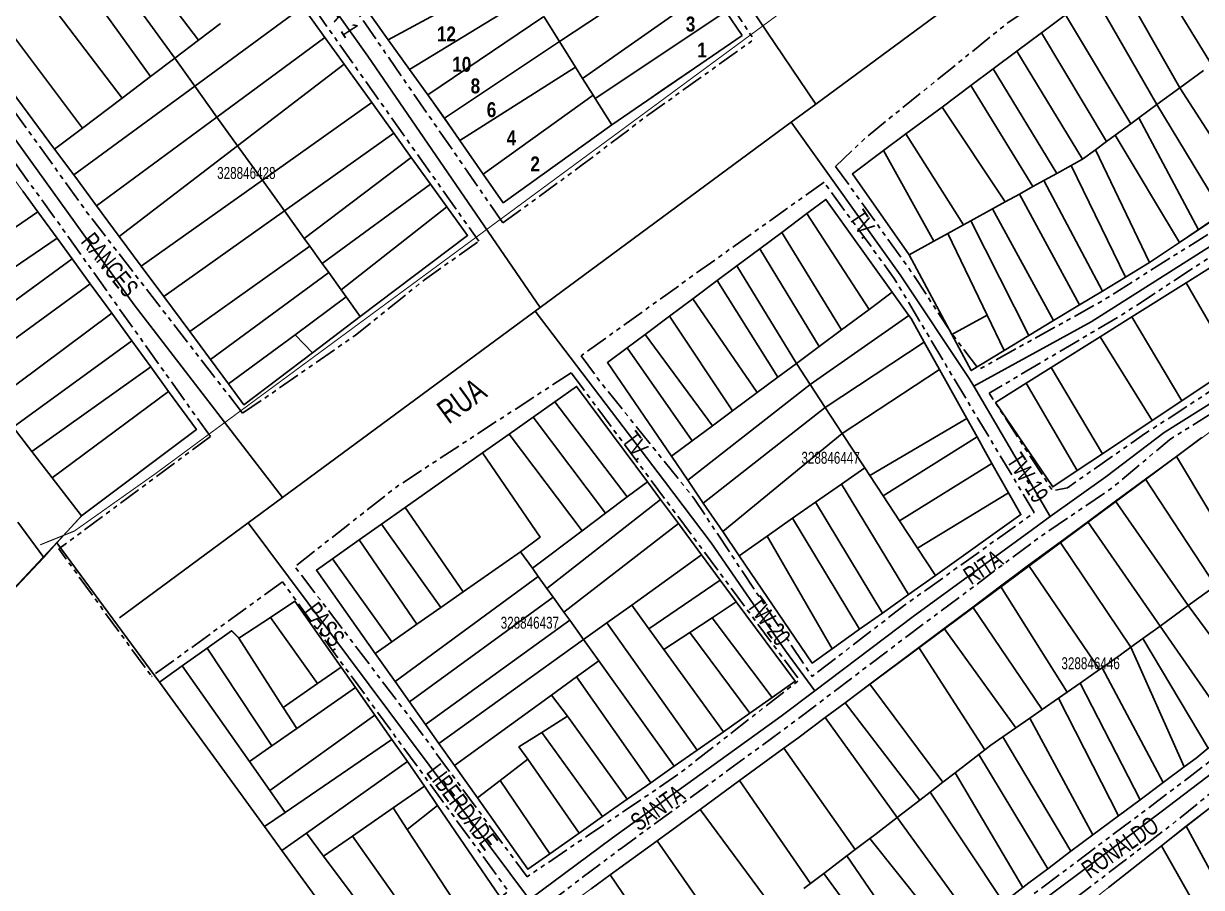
# Model space of a CAD drawing. Extents: x 204381 to 207261, y 4847713 to 4851061.
# Drawn here: x 206465.6 to 206663.2, y 4848322.1 to 4848467 of the extents above; entities that cross this region are included whole.
import ezdxf
from ezdxf.enums import TextEntityAlignment as Align

# ---------------------------------------------------------------- set-up
doc = ezdxf.new("R2010")
doc.units = 0
doc.header["$LTSCALE"] = 1.5
doc.header["$MEASUREMENT"] = 0
doc.linetypes.add('PHANTOMX2', pattern=[5, 2.5, -0.5, 0.5, -0.5, 0.5, -0.5])
for name, color, linetype in [('CD-MALHA-LOTES', 40, 'CONTINUOUS'), ('CD_TXT_QUADRA', 7, 'CONTINUOUS'), ('HD-VALAS-DRENOS', 170, 'CONTINUOUS'), ('RU-QUADRAS', 210, 'CONTINUOUS'), ('SV-EIXO-ROD-ESTR', 7, 'CONTINUOUS'), ('SV-EIXO-RUA-N-PAV', 6, 'CONTINUOUS'), ('SV-RUA-NAO-PAV-S-GUIA-C-GUIA', 7, 'PHANTOMX2'), ('SV-TXT-RUA-N-PAV-S-GUIA-C-GUIA', 7, 'CONTINUOUS'), ('Th_NmrPort', 7, 'CONTINUOUS')]:
    doc.layers.add(name, color=color, linetype=linetype)
doc.styles.add('ARIAL', font='ARIAL.TTF')
doc.styles.get("Standard").update_dxf_attribs({"font": 'swisscbo.ttf'})

msp = doc.modelspace()

# ---------------------------------------------------------------- linework, layer by layer
at = {"layer": 'CD-MALHA-LOTES'}
for points in [[(206479.42, 4848484.62), (206494.96, 4848464.17)], [(206490.97, 4848461.15), (206475.81, 4848482.04)], [(206472, 4848478.86), (206486.92, 4848458.08)], [(206653.73, 4848478.25), (206664.85, 4848460.08)], [(206482.18, 4848454.48), (206466.93, 4848474.48)], [(206648.98, 4848474.78), (206659.54, 4848456.19)], [(206645.05, 4848471.91), (206655.7, 4848453.38)], [(206460.69, 4848469.09), (206456.39, 4848465.38), (206470.83, 4848445.89)], [(206460.69, 4848469.09), (206475.53, 4848449.45)], [(206494.32, 4848456.49), (206512.43, 4848469.8)], [(206512.43, 4848469.8), (206516.16, 4848464.62)], [(206494.96, 4848464.17), (206498.65, 4848466.97)], [(206636.34, 4848465.41), (206640.39, 4848468.43)], [(206640.39, 4848468.43), (206651.32, 4848450.16)], [(206632.23, 4848462.34), (206636.34, 4848465.41)], [(206636.34, 4848465.41), (206647.25, 4848447.18)], [(206490.97, 4848461.15), (206494.96, 4848464.17)], [(206498.05, 4848451.3), (206516.16, 4848464.62)], [(206516.16, 4848464.62), (206519.38, 4848460.16)], [(206486.92, 4848458.08), (206490.97, 4848461.15)], [(206494.32, 4848456.49), (206490.97, 4848461.15)], [(206628.22, 4848459.36), (206632.23, 4848462.34)], [(206632.23, 4848462.34), (206643.21, 4848444.22)], [(206501.52, 4848446.47), (206519.38, 4848460.16)], [(206519.38, 4848460.16), (206524.02, 4848453.73)], [(206624.51, 4848456.59), (206628.22, 4848459.36)], [(206628.22, 4848459.36), (206638.91, 4848441.85)], [(206659.54, 4848456.19), (206663.54, 4848459.12)], [(206482.18, 4848454.48), (206486.92, 4848458.08)], [(206474.03, 4848441.58), (206494.32, 4848456.49)], [(206498.05, 4848451.3), (206494.32, 4848456.49)], [(206619.66, 4848452.97), (206624.51, 4848456.59)], [(206624.51, 4848456.59), (206634.9, 4848439.64)], [(206655.7, 4848453.38), (206659.54, 4848456.19)], [(206659.54, 4848456.19), (206671.24, 4848438.11)], [(206475.53, 4848449.45), (206482.18, 4848454.48)], [(206505.67, 4848440.7), (206524.02, 4848453.73)], [(206524.02, 4848453.73), (206527.73, 4848448.58)], [(206652.65, 4848451.14), (206655.7, 4848453.38)], [(206655.7, 4848453.38), (206666.77, 4848435.12)], [(206477.84, 4848436.43), (206498.05, 4848451.3)], [(206501.52, 4848446.47), (206498.05, 4848451.3)], [(206613.61, 4848448.46), (206619.66, 4848452.97)], [(206619.66, 4848452.97), (206630.24, 4848437.07)], [(206651.32, 4848450.16), (206652.65, 4848451.14)], [(206652.65, 4848451.14), (206662.68, 4848432.39)], [(206470.83, 4848445.89), (206475.53, 4848449.45)], [(206648.71, 4848448.25), (206651.32, 4848450.16)], [(206509.36, 4848435.56), (206527.73, 4848448.58)], [(206527.73, 4848448.58), (206530.65, 4848444.53)], [(206609.85, 4848445.66), (206613.61, 4848448.46)], [(206613.61, 4848448.46), (206623.26, 4848433.23)], [(206645.38, 4848445.81), (206647.25, 4848447.18)], [(206647.25, 4848447.18), (206648.71, 4848448.25)], [(206648.71, 4848448.25), (206659.47, 4848430.25)], [(206474.03, 4848441.58), (206470.83, 4848445.89)], [(206481.67, 4848431.27), (206501.52, 4848446.47)], [(206505.67, 4848440.7), (206501.52, 4848446.47)], [(206609.85, 4848445.66), (206604.62, 4848441.76), (206614.14, 4848428.2)], [(206618.29, 4848430.48), (206609.85, 4848445.66)], [(206643.21, 4848444.22), (206645.38, 4848445.81)], [(206645.38, 4848445.81), (206654.45, 4848426.89)], [(206512.68, 4848430.94), (206530.65, 4848444.53)], [(206530.65, 4848444.53), (206533.89, 4848440.04)], [(206641.32, 4848443.18), (206643.21, 4848444.22)], [(206477.84, 4848436.43), (206474.03, 4848441.58)], [(206636.72, 4848440.64), (206638.91, 4848441.85)], [(206638.91, 4848441.85), (206641.32, 4848443.18)], [(206641.32, 4848443.18), (206650.44, 4848424.46)], [(206485.36, 4848426.29), (206505.67, 4848440.7)], [(206509.36, 4848435.56), (206505.67, 4848440.7)], [(206515.7, 4848426.74), (206533.89, 4848440.04)], [(206533.89, 4848440.04), (206536.62, 4848436.25)], [(206632.64, 4848438.39), (206634.9, 4848439.64)], [(206634.9, 4848439.64), (206636.72, 4848440.64)], [(206636.72, 4848440.64), (206646.57, 4848422.12)], [(206465.52, 4848438.84), (206468.01, 4848435.42)], [(206611.31, 4848421.92), (206600.19, 4848437.47), (206597.01, 4848435.1)], [(206630.24, 4848437.07), (206632.64, 4848438.39)], [(206632.64, 4848438.39), (206642.73, 4848419.79)], [(206468.01, 4848435.42), (206454.73, 4848426.3)], [(206468.01, 4848435.42), (206471.26, 4848430.96)], [(206481.67, 4848431.27), (206477.84, 4848436.43)], [(206489.12, 4848421.22), (206509.36, 4848435.56)], [(206512.68, 4848430.94), (206509.36, 4848435.56)], [(206518.9, 4848422.3), (206536.62, 4848436.25)], [(206536.62, 4848436.25), (206540.09, 4848431.44), (206522.1, 4848417.83)], [(206624.48, 4848433.9), (206628.14, 4848435.91)], [(206628.14, 4848435.91), (206630.24, 4848437.07)], [(206628.14, 4848435.91), (206638.38, 4848417.16)], [(206592.77, 4848431.93), (206597.01, 4848435.1)], [(206597.01, 4848435.1), (206607.43, 4848419.03)], [(206623.26, 4848433.23), (206624.48, 4848433.9)], [(206624.48, 4848433.9), (206634.24, 4848414.65)], [(206666.77, 4848435.12), (206662.68, 4848432.39)], [(206589.12, 4848429.21), (206592.77, 4848431.93)], [(206602.79, 4848415.59), (206592.77, 4848431.93)], [(206618.29, 4848430.48), (206620.64, 4848431.78)], [(206620.64, 4848431.78), (206623.26, 4848433.23)], [(206620.64, 4848431.78), (206627.24, 4848418.05)], [(206662.68, 4848432.39), (206659.47, 4848430.25)], [(206457.81, 4848421.9), (206471.26, 4848430.96)], [(206471.26, 4848430.96), (206473.75, 4848427.54)], [(206485.36, 4848426.29), (206481.67, 4848431.27)], [(206513.61, 4848429.65), (206493.5, 4848415.31)], [(206513.61, 4848429.65), (206512.68, 4848430.94)], [(206515.7, 4848426.74), (206513.61, 4848429.65)], [(206614.14, 4848428.2), (206618.29, 4848430.48)], [(206659.47, 4848430.25), (206654.45, 4848426.89)], [(206460.6, 4848417.92), (206473.75, 4848427.54)], [(206473.75, 4848427.54), (206476.8, 4848423.35)], [(206585.25, 4848426.32), (206589.12, 4848429.21)], [(206599.04, 4848412.81), (206589.12, 4848429.21)], [(206621.33, 4848414.82), (206614.14, 4848428.2)], [(206489.12, 4848421.22), (206485.36, 4848426.29)], [(206516.79, 4848425.22), (206515.7, 4848426.74)], [(206581.97, 4848423.87), (206585.25, 4848426.32)], [(206585.25, 4848426.32), (206595.23, 4848409.98)], [(206654.45, 4848426.89), (206650.44, 4848424.46)], [(206660.6, 4848423.51), (206664.69, 4848426.09)], [(206516.79, 4848425.22), (206496.97, 4848410.62)], [(206518.9, 4848422.3), (206516.79, 4848425.22)], [(206577.85, 4848420.79), (206581.97, 4848423.87)], [(206592.13, 4848407.68), (206581.97, 4848423.87)], [(206650.44, 4848424.46), (206646.57, 4848422.12)], [(206651.51, 4848417.79), (206660.6, 4848423.51)], [(206660.6, 4848423.51), (206668.68, 4848409.57)], [(206456.6, 4848408.65), (206476.8, 4848423.35)], [(206476.8, 4848423.35), (206480.41, 4848418.4)], [(206519.74, 4848421.13), (206518.9, 4848422.3)], [(206607.43, 4848419.03), (206611.31, 4848421.92)], [(206611.31, 4848421.92), (206614.09, 4848418.04)], [(206646.57, 4848422.12), (206642.73, 4848419.79)], [(206493.5, 4848415.31), (206489.12, 4848421.22)], [(206519.74, 4848421.13), (206511.17, 4848414.79)], [(206522.1, 4848417.83), (206519.74, 4848421.13)], [(206573.96, 4848417.89), (206577.85, 4848420.79)], [(206577.85, 4848420.79), (206588.67, 4848405.11)], [(206642.73, 4848419.79), (206638.38, 4848417.16)], [(206460.52, 4848403.58), (206480.41, 4848418.4)], [(206480.41, 4848418.4), (206483.79, 4848413.75)], [(206522.1, 4848417.83), (206514.09, 4848411.77)], [(206569.86, 4848414.83), (206573.96, 4848417.89)], [(206573.96, 4848417.89), (206584.51, 4848402.02)], [(206597.55, 4848406.44), (206614.09, 4848418.04)], [(206602.79, 4848415.59), (206607.43, 4848419.03)], [(206614.09, 4848418.04), (206614.47, 4848417.5), (206616.68, 4848413.55)], [(206627.24, 4848418.05), (206621.33, 4848414.82)], [(206627.24, 4848418.05), (206630.09, 4848412.14)], [(206646.19, 4848414.44), (206651.51, 4848417.79)], [(206651.51, 4848417.79), (206659.87, 4848403.7)], [(206599.04, 4848412.81), (206602.79, 4848415.59)], [(206638.38, 4848417.16), (206634.24, 4848414.65)], [(206463.85, 4848399.28), (206483.79, 4848413.75)], [(206483.79, 4848413.75), (206486.95, 4848409.42)], [(206496.97, 4848410.62), (206493.5, 4848415.31)], [(206511.17, 4848414.79), (206500, 4848406.54)], [(206511.17, 4848414.79), (206514.09, 4848411.77)], [(206566.85, 4848412.58), (206569.86, 4848414.83)], [(206569.86, 4848414.83), (206581.15, 4848399.53)], [(206630.09, 4848412.14), (206624.57, 4848408.8), (206621.33, 4848414.82)], [(206634.24, 4848414.65), (206630.09, 4848412.14)], [(206637.98, 4848409.28), (206646.19, 4848414.44)], [(206646.19, 4848414.44), (206654.91, 4848400.39)], [(206514.09, 4848411.77), (206502.58, 4848403.06), (206500, 4848406.54)], [(206566.85, 4848412.58), (206563.56, 4848410.12), (206574.27, 4848394.42)], [(206577.77, 4848397.02), (206566.85, 4848412.58)], [(206595.23, 4848409.98), (206599.04, 4848412.81)], [(206616.68, 4848413.55), (206600.07, 4848402.6)], [(206616.68, 4848413.55), (206619.25, 4848408.94)], [(206500, 4848406.54), (206496.97, 4848410.62)], [(206592.13, 4848407.68), (206595.23, 4848409.98)], [(206595.23, 4848409.98), (206597.55, 4848406.44)], [(206486.95, 4848409.42), (206467, 4848395.22)], [(206486.95, 4848409.42), (206489.95, 4848405.3)], [(206588.67, 4848405.11), (206592.13, 4848407.68)], [(206602.93, 4848398.24), (206619.25, 4848408.94)], [(206619.25, 4848408.94), (206623.82, 4848400.76)], [(206633.8, 4848406.65), (206637.98, 4848409.28)], [(206637.98, 4848409.28), (206646.57, 4848394.84)], [(206668.68, 4848409.57), (206659.87, 4848403.7)], [(206570.24, 4848390.12), (206558.36, 4848406.13), (206554.73, 4848403.56)], [(206577.01, 4848390.4), (206597.55, 4848406.44)], [(206597.55, 4848406.44), (206600.07, 4848402.6)], [(206642.33, 4848392.01), (206638.24, 4848389.29), (206628.65, 4848403.41), (206633.8, 4848406.65)], [(206642.33, 4848392.01), (206633.8, 4848406.65)], [(206470.42, 4848390.8), (206489.95, 4848405.3)], [(206475.36, 4848384.41), (206494.62, 4848398.89), (206489.95, 4848405.3)], [(206584.51, 4848402.02), (206588.67, 4848405.11)], [(206659.87, 4848403.7), (206654.91, 4848400.39)], [(206551.06, 4848400.97), (206554.73, 4848403.56)], [(206554.73, 4848403.56), (206566.88, 4848387.6)], [(206600.07, 4848402.6), (206579.61, 4848386.58)], [(206581.15, 4848399.53), (206584.51, 4848402.02)], [(206600.07, 4848402.6), (206602.93, 4848398.24)], [(206547.04, 4848398.13), (206551.06, 4848400.97)], [(206551.06, 4848400.97), (206563.21, 4848384.85)], [(206607.57, 4848391.17), (206623.82, 4848400.76)], [(206623.82, 4848400.76), (206625.56, 4848397.65)], [(206654.91, 4848400.39), (206646.57, 4848394.84)], [(206467, 4848395.22), (206463.85, 4848399.28)], [(206542.58, 4848394.98), (206547.04, 4848398.13)], [(206547.04, 4848398.13), (206559.28, 4848381.89)], [(206577.77, 4848397.02), (206581.15, 4848399.53)], [(206582.88, 4848381.79), (206602.93, 4848398.24)], [(206602.93, 4848398.24), (206606.7, 4848392.5)], [(206574.27, 4848394.42), (206577.77, 4848397.02)], [(206609.8, 4848387.77), (206625.56, 4848397.65)], [(206625.56, 4848397.65), (206626.96, 4848395.13), (206628.03, 4848393.23)], [(206658.98, 4848394.4), (206663.24, 4848397.54)], [(206470.42, 4848390.8), (206467, 4848395.22)], [(206529.63, 4848385.83), (206542.58, 4848394.98)], [(206548.98, 4848378.41), (206552.24, 4848380.85), (206542.58, 4848394.98)], [(206577.01, 4848390.4), (206574.27, 4848394.42)], [(206646.57, 4848394.84), (206642.33, 4848392.01)], [(206653.81, 4848390.59), (206658.98, 4848394.4)], [(206658.98, 4848394.4), (206669.98, 4848376.01)], [(206606.7, 4848392.5), (206602.78, 4848389.75)], [(206606.7, 4848392.5), (206607.57, 4848391.17)], [(206628.03, 4848393.23), (206612.53, 4848383.61)], [(206628.03, 4848393.23), (206630.82, 4848388.31)], [(206475.36, 4848384.41), (206470.42, 4848390.8)], [(206566.88, 4848387.6), (206570.24, 4848390.12)], [(206570.24, 4848390.12), (206572.44, 4848387.16)], [(206579.61, 4848386.58), (206577.01, 4848390.4)], [(206607.57, 4848391.17), (206609.8, 4848387.77)], [(206648.76, 4848386.87), (206653.81, 4848390.59)], [(206653.81, 4848390.59), (206665.51, 4848372.72)], [(206602.78, 4848389.75), (206598.45, 4848386.72)], [(206602.78, 4848389.75), (206614.04, 4848371.22)], [(206615.53, 4848379.03), (206630.82, 4848388.31)], [(206618.55, 4848374.43), (206632.9, 4848384.63), (206630.82, 4848388.31)], [(206553.39, 4848372.26), (206572.44, 4848387.16)], [(206563.21, 4848384.85), (206566.88, 4848387.6)], [(206572.44, 4848387.16), (206575.44, 4848383.12)], [(206582.88, 4848381.79), (206579.61, 4848386.58)], [(206598.45, 4848386.72), (206594.61, 4848384.03)], [(206598.45, 4848386.72), (206609.67, 4848368.12)], [(206609.8, 4848387.77), (206612.53, 4848383.61)], [(206644.09, 4848383.43), (206648.76, 4848386.87)], [(206648.76, 4848386.87), (206660.94, 4848369.39)], [(206475.36, 4848384.41), (206471.21, 4848379.89)], [(206525.64, 4848383.01), (206529.63, 4848385.83)], [(206539.36, 4848371.68), (206529.63, 4848385.83)], [(206559.28, 4848381.89), (206563.21, 4848384.85)], [(206594.61, 4848384.03), (206590.32, 4848381.02)], [(206594.61, 4848384.03), (206605.84, 4848365.4)], [(206464.63, 4848383.37), (206468.99, 4848377.46)], [(206521.93, 4848380.39), (206525.64, 4848383.01)], [(206525.64, 4848383.01), (206535.58, 4848369.04)], [(206556.24, 4848368.28), (206575.44, 4848383.12)], [(206575.44, 4848383.12), (206579.34, 4848377.87)], [(206612.53, 4848383.61), (206615.53, 4848379.03)], [(206639.46, 4848380.02), (206644.09, 4848383.43)], [(206644.09, 4848383.43), (206656.23, 4848365.95)], [(206517.45, 4848377.22), (206521.93, 4848380.39)], [(206531.6, 4848366.25), (206521.93, 4848380.39)], [(206550.96, 4848375.65), (206559.28, 4848381.89)], [(206585.63, 4848377.74), (206582.88, 4848381.79)], [(206590.32, 4848381.02), (206585.63, 4848377.74)], [(206590.32, 4848381.02), (206601.23, 4848362.12)], [(206634.17, 4848376.13), (206639.46, 4848380.02)], [(206639.46, 4848380.02), (206651.35, 4848362.39)], [(206471.21, 4848379.89), (206468.99, 4848377.46)], [(206488.41, 4848356.55), (206471.21, 4848379.89)], [(206548.98, 4848378.41), (206539.36, 4848371.68)], [(206550.96, 4848375.65), (206548.98, 4848378.41)], [(206615.53, 4848379.03), (206618.55, 4848374.43)], [(206468.99, 4848377.46), (206455.15, 4848362.82)], [(206517.45, 4848377.22), (206514.74, 4848375.3), (206524.6, 4848361.36)], [(206517.45, 4848377.22), (206527.37, 4848363.29)], [(206567.61, 4848369.45), (206579.34, 4848377.87)], [(206579.34, 4848377.87), (206582.45, 4848373.67)], [(206601.23, 4848362.12), (206597.9, 4848359.75), (206585.63, 4848377.74)], [(206629.49, 4848372.65), (206632.12, 4848374.61), (206634.17, 4848376.13)], [(206634.17, 4848376.13), (206646.1, 4848358.67)], [(206551.94, 4848374.28), (206527.95, 4848356.63)], [(206551.94, 4848374.28), (206550.96, 4848375.65)], [(206553.39, 4848372.26), (206551.94, 4848374.28)], [(206618.55, 4848374.43), (206614.04, 4848371.22)], [(206554.44, 4848370.79), (206553.39, 4848372.26)], [(206570.46, 4848365.51), (206582.45, 4848373.67)], [(206582.45, 4848373.67), (206585.16, 4848370.02)], [(206624.81, 4848369.13), (206629.49, 4848372.65)], [(206629.49, 4848372.65), (206640.64, 4848354.87)], [(206665.51, 4848372.72), (206660.94, 4848369.39)], [(206518.89, 4848359.04), (206511.1, 4848370.1), (206507.02, 4848367.41)], [(206530.34, 4848353.25), (206554.44, 4848370.79)], [(206539.36, 4848371.68), (206535.58, 4848369.04)], [(206556.24, 4848368.28), (206554.44, 4848370.79)], [(206614.04, 4848371.22), (206609.67, 4848368.12)], [(206535.58, 4848369.04), (206531.6, 4848366.25)], [(206557.22, 4848366.91), (206556.24, 4848368.28)], [(206563.45, 4848366.47), (206567.61, 4848369.45)], [(206567.61, 4848369.45), (206570.46, 4848365.51)], [(206581.09, 4848367.35), (206585.16, 4848370.02)], [(206591.17, 4848353.97), (206595.05, 4848356.7), (206585.16, 4848370.02)], [(206609.67, 4848368.12), (206605.84, 4848365.4)], [(206620.03, 4848365.55), (206624.81, 4848369.13)], [(206624.81, 4848369.13), (206636.48, 4848351.97)], [(206660.94, 4848369.39), (206656.23, 4848365.95)], [(206660.94, 4848369.39), (206673.28, 4848352.7)], [(206507.02, 4848367.41), (206501.75, 4848363.94)], [(206514.93, 4848356.3), (206507.02, 4848367.41)], [(206531.6, 4848366.25), (206527.37, 4848363.29)], [(206533.05, 4848349.42), (206557.22, 4848366.91)], [(206559.54, 4848363.67), (206557.22, 4848366.91)], [(206559.54, 4848363.67), (206563.45, 4848366.47)], [(206563.45, 4848366.47), (206578.58, 4848345.12)], [(206577.34, 4848364.88), (206581.09, 4848367.35)], [(206581.09, 4848367.35), (206591.17, 4848353.97)], [(206496.39, 4848362.23), (206500.52, 4848365.17), (206501.75, 4848363.94)], [(206570.46, 4848365.51), (206572.99, 4848362.02)], [(206572.99, 4848362.02), (206577.34, 4848364.88)], [(206577.34, 4848364.88), (206587.42, 4848351.33)], [(206605.84, 4848365.4), (206601.23, 4848362.12)], [(206615.77, 4848362.36), (206620.03, 4848365.55)], [(206620.03, 4848365.55), (206632.02, 4848348.87)], [(206656.23, 4848365.95), (206653.34, 4848363.84)], [(206656.23, 4848365.95), (206668.25, 4848348.63)], [(206496.39, 4848362.23), (206492.23, 4848359.28)], [(206507.26, 4848345.86), (206496.39, 4848362.23)], [(206509.17, 4848352.3), (206501.75, 4848363.94)], [(206527.37, 4848363.29), (206524.6, 4848361.36)], [(206535.28, 4848346.27), (206559.54, 4848363.67)], [(206562.08, 4848360.13), (206559.54, 4848363.67)], [(206607.54, 4848356.19), (206615.77, 4848362.36)], [(206615.77, 4848362.36), (206626.86, 4848345.2)], [(206646.53, 4848358.97), (206649.62, 4848361.12), (206651.35, 4848362.39)], [(206653.34, 4848363.84), (206651.35, 4848362.39)], [(206651.35, 4848362.39), (206660.28, 4848342.32)], [(206653.34, 4848363.84), (206664.31, 4848345.45)], [(206527.95, 4848356.63), (206524.6, 4848361.36)], [(206572.99, 4848362.02), (206582.99, 4848348.22)], [(206492.23, 4848359.28), (206488.41, 4848356.55)], [(206503.49, 4848343.23), (206492.23, 4848359.28)], [(206518.89, 4848359.04), (206514.93, 4848356.3)], [(206521.29, 4848355.63), (206518.89, 4848359.04)], [(206562.08, 4848360.13), (206558.33, 4848357.41)], [(206574.76, 4848342.44), (206562.08, 4848360.13)], [(206646.1, 4848358.67), (206642.82, 4848356.39)], [(206646.53, 4848358.97), (206646.1, 4848358.67)], [(206646.53, 4848358.97), (206656.77, 4848339.71)], [(206488.41, 4848356.55), (206506.03, 4848332.34)], [(206514.93, 4848356.3), (206509.17, 4848352.3)], [(206530.34, 4848353.25), (206527.95, 4848356.63)], [(206558.33, 4848357.41), (206554.14, 4848354.36)], [(206558.33, 4848357.41), (206570.83, 4848339.68)], [(206642.82, 4848356.39), (206640.64, 4848354.87)], [(206642.82, 4848356.39), (206652.9, 4848336.82)], [(206511.43, 4848348.75), (206521.29, 4848355.63)], [(206524.54, 4848351.03), (206521.29, 4848355.63)], [(206554.14, 4848354.36), (206537.89, 4848342.58)], [(206556.86, 4848350.83), (206554.14, 4848354.36)], [(206603.39, 4848353.08), (206607.54, 4848356.19)], [(206607.54, 4848356.19), (206619.82, 4848339.78)], [(206640.64, 4848354.87), (206639.19, 4848353.86)], [(206533.05, 4848349.42), (206530.34, 4848353.25)], [(206591.17, 4848353.97), (206587.42, 4848351.33)], [(206600.07, 4848350.59), (206603.39, 4848353.08)], [(206603.39, 4848353.08), (206615.93, 4848336.78)], [(206639.19, 4848353.86), (206636.48, 4848351.97)], [(206639.19, 4848353.86), (206649.25, 4848334.11)], [(206506.91, 4848338.36), (206524.54, 4848351.03)], [(206511.43, 4848348.75), (206509.17, 4848352.3)], [(206527.41, 4848346.95), (206524.54, 4848351.03)], [(206552.52, 4848348.08), (206556.86, 4848350.83)], [(206556.86, 4848350.83), (206566.88, 4848336.9)], [(206587.42, 4848351.33), (206582.99, 4848348.22)], [(206600.07, 4848350.59), (206595.46, 4848347.14), (206593.14, 4848345.45)], [(206600.07, 4848350.59), (206612.15, 4848333.87)], [(206634.4, 4848350.52), (206632.02, 4848348.87)], [(206636.48, 4848351.97), (206634.4, 4848350.52)], [(206634.4, 4848350.52), (206644.97, 4848330.92)], [(206507.26, 4848345.86), (206511.43, 4848348.75)], [(206535.28, 4848346.27), (206533.05, 4848349.42)], [(206632.02, 4848348.87), (206629.84, 4848347.35)], [(206509.48, 4848334.7), (206527.41, 4848346.95)], [(206530.02, 4848343.25), (206527.41, 4848346.95)], [(206552.52, 4848348.08), (206548.71, 4848345.67), (206550.21, 4848343.63)], [(206552.52, 4848348.08), (206562.74, 4848333.99)], [(206582.99, 4848348.22), (206578.58, 4848345.12)], [(206629.84, 4848347.35), (206627.84, 4848345.95), (206626.86, 4848345.2)], [(206629.84, 4848347.35), (206641.29, 4848328.18)], [(206503.49, 4848343.23), (206507.26, 4848345.86)], [(206537.89, 4848342.58), (206535.28, 4848346.27)], [(206578.58, 4848345.12), (206574.76, 4848342.44)], [(206585.71, 4848340.04), (206593.14, 4848345.45)], [(206593.14, 4848345.45), (206605.07, 4848328.46)], [(206625.86, 4848344.43), (206621.84, 4848341.33)], [(206626.86, 4848345.2), (206625.86, 4848344.43)], [(206625.86, 4848344.43), (206637.39, 4848325.27)], [(206664.31, 4848345.45), (206662.3, 4848343.82), (206660.28, 4848342.32)], [(206506.91, 4848338.36), (206503.49, 4848343.23)], [(206513.05, 4848331.22), (206530.02, 4848343.25)], [(206532.85, 4848339.11), (206530.02, 4848343.25)], [(206541.75, 4848337.12), (206537.89, 4848342.58)], [(206545.53, 4848340.03), (206550.21, 4848343.63)], [(206550.21, 4848343.63), (206558.82, 4848331.23)], [(206574.76, 4848342.44), (206570.83, 4848339.68)], [(206621.84, 4848341.33), (206619.82, 4848339.78)], [(206621.84, 4848341.33), (206633.23, 4848322.13)], [(206660.28, 4848342.32), (206656.77, 4848339.71)], [(206527.59, 4848335.46), (206532.85, 4848339.11)], [(206535.06, 4848335.85), (206532.85, 4848339.11)], [(206541.75, 4848337.12), (206545.53, 4848340.03)], [(206545.53, 4848340.03), (206553.91, 4848327.78)], [(206570.83, 4848339.68), (206566.88, 4848336.9)], [(206579.08, 4848335.21), (206585.71, 4848340.04)], [(206597.63, 4848322.8), (206585.71, 4848340.04)], [(206619.82, 4848339.78), (206617.66, 4848338.11)], [(206656.77, 4848339.71), (206652.9, 4848336.82)], [(206509.48, 4848334.7), (206506.91, 4848338.36)], [(206541.75, 4848337.12), (206550.2, 4848325.17), (206553.91, 4848327.78)], [(206566.88, 4848336.9), (206562.74, 4848333.99)], [(206615.93, 4848336.78), (206612.15, 4848333.87)], [(206617.66, 4848338.11), (206615.93, 4848336.78)], [(206617.66, 4848338.11), (206629.99, 4848319.58)], [(206652.9, 4848336.82), (206649.25, 4848334.11)], [(206506.03, 4848332.34), (206509.48, 4848334.7)], [(206520.78, 4848330.74), (206527.59, 4848335.46)], [(206527.59, 4848335.46), (206529.97, 4848331.83)], [(206529.97, 4848331.83), (206535.06, 4848335.85)], [(206539.94, 4848316.6), (206545.42, 4848320.68), (206535.06, 4848335.85)], [(206571.89, 4848329.96), (206579.08, 4848335.21)], [(206579.08, 4848335.21), (206591.63, 4848318.25)], [(206660.63, 4848332.37), (206665.46, 4848336.16)], [(206562.74, 4848333.99), (206558.82, 4848331.23)], [(206612.15, 4848333.87), (206608.39, 4848330.97), (206607.54, 4848330.33)], [(206612.15, 4848333.87), (206625.2, 4848315.81)], [(206649.25, 4848334.11), (206644.97, 4848330.92)], [(206506.03, 4848332.34), (206508.95, 4848328.32)], [(206508.95, 4848328.32), (206513.05, 4848331.22)], [(206513.05, 4848331.22), (206515.92, 4848327.37)], [(206515.92, 4848327.37), (206520.78, 4848330.74)], [(206520.78, 4848330.74), (206533.9, 4848312.11)], [(206529.97, 4848331.83), (206539.94, 4848316.6)], [(206558.82, 4848331.23), (206553.91, 4848327.78)], [(206644.97, 4848330.92), (206641.29, 4848328.18)], [(206656.48, 4848329.1), (206660.63, 4848332.37)], [(206660.63, 4848332.37), (206668.94, 4848317.04)], [(206564.02, 4848324.24), (206571.89, 4848329.96)], [(206571.89, 4848329.96), (206584.02, 4848312.48)], [(206607.54, 4848330.33), (206605.07, 4848328.46)], [(206607.54, 4848330.33), (206621.47, 4848312.88)], [(206647.58, 4848322.11), (206656.48, 4848329.1)], [(206656.48, 4848329.1), (206665.11, 4848313.78)], [(206508.95, 4848328.32), (206525.37, 4848305.76)], [(206515.92, 4848327.37), (206529.67, 4848308.96)], [(206603.69, 4848327.41), (206599.84, 4848324.48)], [(206605.07, 4848328.46), (206603.69, 4848327.41)], [(206603.69, 4848327.41), (206616.36, 4848308.86)], [(206641.29, 4848328.18), (206637.39, 4848325.27)], [(206633.23, 4848322.13), (206634.2, 4848322.9), (206637.39, 4848325.27)], [(206560.83, 4848321.91), (206564.02, 4848324.24)], [(206564.02, 4848324.24), (206576.08, 4848306.45)], [(206597.63, 4848322.8), (206596.46, 4848321.92)], [(206599.84, 4848324.48), (206597.63, 4848322.8)], [(206599.84, 4848324.48), (206613.16, 4848306.32)], [(206633.23, 4848322.13), (206629.99, 4848319.58)]]:
    msp.add_lwpolyline(points, dxfattribs=at)
at = {"layer": 'CD-MALHA-LOTES', "linetype": 'Continuous'}
for points in [[(206577.13, 4848478.27), (206555.51, 4848463.94)], [(206548.13, 4848475.79), (206526.78, 4848464.23)], [(206559.36, 4848457.76), (206580.81, 4848472.83)], [(206550.63, 4848471.7), (206530.35, 4848459.26)], [(206583.42, 4848468.98), (206561.48, 4848454.41)], [(206586.13, 4848464.97), (206583.42, 4848468.98)], [(206526.78, 4848464.23), (206523.84, 4848468.33)], [(206552.87, 4848468.14), (206533.42, 4848454.99)], [(206552.87, 4848468.14), (206555.51, 4848463.94)], [(206564.26, 4848449.97), (206586.13, 4848464.97)], [(206530.35, 4848459.26), (206526.78, 4848464.23)], [(206555.51, 4848463.94), (206536.19, 4848451.13)], [(206555.51, 4848463.94), (206558.19, 4848459.66)], [(206533.42, 4848454.99), (206530.35, 4848459.26)], [(206558.19, 4848459.66), (206538.79, 4848447.36)], [(206558.19, 4848459.66), (206559.36, 4848457.76)], [(206559.36, 4848457.76), (206561.14, 4848454.94)], [(206536.19, 4848451.13), (206533.42, 4848454.99)], [(206542.71, 4848441.74), (206561.14, 4848454.94)], [(206561.14, 4848454.94), (206561.48, 4848454.41)], [(206561.48, 4848454.41), (206564.26, 4848449.97)], [(206538.79, 4848447.36), (206536.19, 4848451.13)], [(206564.26, 4848449.97), (206546.08, 4848436.89)], [(206542.71, 4848441.74), (206538.79, 4848447.36)], [(206546.08, 4848436.89), (206542.71, 4848441.74)]]:
    msp.add_lwpolyline(points, dxfattribs=at)
at = {"layer": 'HD-VALAS-DRENOS', "const_width": 0.18, "flags": 128}
msp.add_lwpolyline([(206468.41, 4848379.57), (206474.14, 4848381.88), (206487.61, 4848391.41), (206601.71, 4848475.5)], dxfattribs=at)
msp.add_lwpolyline([(206468.41, 4848379.57), (206474.14, 4848381.88), (206487.61, 4848391.41), (206601.71, 4848475.5)], dxfattribs=at)
at = {"layer": 'RU-QUADRAS', "color": 6, "linetype": 'Continuous', "const_width": 0.18}
for points in [[(206604.62, 4848441.76, -0.014634), (206748.97, 4848545.28), (206769.23, 4848516.86), (206705.68, 4848466.9, -0.023894), (206683.13, 4848446.39), (206654.45, 4848426.89), (206624.57, 4848408.8), (206614.14, 4848428.2)], [(206500.42, 4848500.75, 0.010608), (206540.64, 4848532.19), (206586.13, 4848464.97, 0.011248), (206546.08, 4848436.89, 0.006716)], [(206433.06, 4848228.59), (206442.51, 4848235.74), (206514.09, 4848287.12), (206552.11, 4848315.56), (206595.46, 4848347.14), (206672.15, 4848404.1), (206690.78, 4848416.92), (206720.69, 4848439.64), (206732.17, 4848422.1, -0.012529), (206764.35, 4848446.97), (206821.41, 4848487.93, 0.008875), (206860.86, 4848517.5), (206872.74, 4848500.22, -0.009868), (206752.63, 4848413.32), (206699.08, 4848373.58), (206662.3, 4848343.82), (206634.2, 4848322.9, 0.005913), (206569.19, 4848270.85), (206548.74, 4848255.14, -0.011457), (206491.27, 4848213.88), (206455.34, 4848191.61), (206434.14, 4848222.92)], [(206628.65, 4848403.41), (206668.94, 4848428.76), (206680.44, 4848436.49, -0.007527), (206775.4, 4848511.33), (206796.42, 4848479.3), (206761.99, 4848453.02), (206757.51, 4848451.83), (206736.2, 4848434.88), (206726.55, 4848450.09), (206698.17, 4848427.61), (206682.11, 4848418.52), (206638.24, 4848389.29)], [(206640.89, 4848316.55), (206646.43, 4848321.21), (206700.85, 4848363.74), (206729.15, 4848386.48), (206756.71, 4848407.47), (206821.71, 4848454.64, 0.022357), (206877.47, 4848493.63), (206898.47, 4848463.31), (206839.09, 4848420.38), (206804.67, 4848393.41), (206735.02, 4848340.96), (206662.62, 4848287.54)], [(206329.19, 4848369.36), (206403.72, 4848425.58), (206431.2, 4848383.42), (206450.76, 4848358.05), (206471.21, 4848379.89), (206488.41, 4848356.55), (206500.52, 4848365.17), (206501.75, 4848363.94), (206511.1, 4848370.1, -0.007541), (206545.42, 4848320.68, -0.003392), (206426.2, 4848232.18), (206389.07, 4848285.76), (206388.04, 4848285.05), (206383.71, 4848290.8), (206385.25, 4848292.48, -0.011435)]]:
    msp.add_lwpolyline(points, format="xyb", close=True, dxfattribs=at)
for points in [[(206456.39, 4848465.38), (206475.09, 4848481.53), (206494.15, 4848495.13), (206540.09, 4848431.44), (206502.58, 4848403.06)], [(206411.17, 4848431.31), (206427.68, 4848443.55), (206453.94, 4848406.88), (206456.6, 4848408.65), (206430.15, 4848445.38), (206450.02, 4848460.11), (206494.62, 4848398.89), (206475.36, 4848384.41), (206455.15, 4848362.82), (206441.45, 4848383.02)], [(206563.56, 4848410.12), (206600.19, 4848437.47), (206614.47, 4848417.5), (206632.9, 4848384.63), (206597.9, 4848359.75)], [(206514.74, 4848375.3), (206558.36, 4848406.13), (206595.05, 4848356.7), (206550.2, 4848325.17)]]:
    msp.add_lwpolyline(points, close=True, dxfattribs=at)
at = {"layer": 'SV-EIXO-ROD-ESTR', "flags": 128}
msp.add_lwpolyline([(206481.68, 4848367.32), (206503.29, 4848383.26), (206509.04, 4848387.5), (206551.42, 4848418.75), (206552.27, 4848419.38), (206594.36, 4848450.42), (206598.47, 4848453.45), (206646.43, 4848488.82), (206692.96, 4848523.23), (206742.36, 4848559.76), (206786.52, 4848592.42), (206804.83, 4848605.97), (206814.35, 4848613.01), (206853.63, 4848642.06), (206860.08, 4848646.84), (206902.49, 4848678.2), (206909.76, 4848683.58), (206949.84, 4848713.22), (206955.49, 4848717.4)], dxfattribs=at)
msp.add_lwpolyline([(206481.68, 4848367.32), (206503.29, 4848383.26), (206509.04, 4848387.5), (206551.42, 4848418.75), (206552.27, 4848419.38), (206594.36, 4848450.42), (206598.47, 4848453.45), (206646.43, 4848488.82), (206692.96, 4848523.23), (206742.36, 4848559.76), (206786.52, 4848592.42), (206804.83, 4848605.97), (206814.35, 4848613.01), (206853.63, 4848642.06), (206860.08, 4848646.84), (206902.49, 4848678.2), (206909.76, 4848683.58), (206949.84, 4848713.22), (206955.49, 4848717.4)], dxfattribs=at)
at = {"layer": 'SV-EIXO-RUA-N-PAV', "flags": 128}
for points in [[(206478.6, 4848632.91), (206516.91, 4848576.23), (206540.7, 4848540.3), (206541.94, 4848537.82), (206543.92, 4848533.86), (206557.55, 4848514.04), (206598.47, 4848453.45)], [(206478.6, 4848632.91), (206516.91, 4848576.23), (206540.7, 4848540.3), (206541.94, 4848537.82), (206543.92, 4848533.86), (206557.55, 4848514.04), (206598.47, 4848453.45)], [(206434.9, 4848596.43), (206446.79, 4848576.85), (206455.46, 4848563.22), (206470.33, 4848540.43), (206482.72, 4848520.85), (206493.87, 4848503.01), (206494.67, 4848501.87), (206498.33, 4848496.69), (206523.35, 4848461.51), (206552.27, 4848419.38)], [(206434.9, 4848596.43), (206446.79, 4848576.85), (206455.46, 4848563.22), (206470.33, 4848540.43), (206482.72, 4848520.85), (206493.87, 4848503.01), (206494.67, 4848501.87), (206498.33, 4848496.69), (206523.35, 4848461.51), (206552.27, 4848419.38)], [(206383.99, 4848561.6), (206389.24, 4848553.72), (206395.79, 4848544.21), (206404.46, 4848531.95), (206446.73, 4848468.97), (206449.4, 4848466.43), (206453.07, 4848462.95), (206484.14, 4848419.83), (206509.04, 4848387.5)], [(206383.99, 4848561.6), (206389.24, 4848553.72), (206395.79, 4848544.21), (206404.46, 4848531.95), (206446.73, 4848468.97), (206449.4, 4848466.43), (206453.07, 4848462.95), (206484.14, 4848419.83), (206509.04, 4848387.5)], [(206624.97, 4848406.19), (206644.67, 4848416.96), (206664.67, 4848429.64), (206681.5, 4848441.6), (206695.41, 4848453.55), (206716.15, 4848469.16), (206729.56, 4848480.14), (206741.27, 4848489.17), (206752.98, 4848498.93), (206766.4, 4848509.17), (206774.88, 4848516.19), (206774.94, 4848516.25), (206792.14, 4848528.32), (206805.56, 4848538.32), (206812.39, 4848543.2), (206821.41, 4848550.28), (206835.88, 4848560.85)], [(206624.97, 4848406.19), (206644.67, 4848416.96), (206664.67, 4848429.64), (206681.5, 4848441.6), (206695.41, 4848453.55), (206716.15, 4848469.16), (206729.56, 4848480.14), (206741.27, 4848489.17), (206752.98, 4848498.93), (206766.4, 4848509.17), (206774.88, 4848516.19), (206774.94, 4848516.25), (206792.14, 4848528.32), (206805.56, 4848538.32), (206812.39, 4848543.2), (206821.41, 4848550.28), (206835.88, 4848560.85)], [(206446.56, 4848179.13), (206466.45, 4848193.8), (206494.3, 4848212.04), (206522.63, 4848232.35), (206535.9, 4848241.26), (206551.42, 4848253.43), (206566.96, 4848264.6), (206603.69, 4848293.85), (206631.52, 4848316.12), (206635.98, 4848319.46), (206656.44, 4848334.78), (206690.56, 4848360.81), (206729.15, 4848391.36), (206761.54, 4848415.02), (206786.61, 4848434.14), (206819.65, 4848457.81), (206844.87, 4848474.85), (206854.69, 4848481.77)], [(206446.56, 4848179.13), (206466.45, 4848193.8), (206494.3, 4848212.04), (206522.63, 4848232.35), (206535.9, 4848241.26), (206551.42, 4848253.43), (206566.96, 4848264.6), (206603.69, 4848293.85), (206631.52, 4848316.12), (206635.98, 4848319.46), (206656.44, 4848334.78), (206690.56, 4848360.81), (206729.15, 4848391.36), (206761.54, 4848415.02), (206786.61, 4848434.14), (206819.65, 4848457.81), (206844.87, 4848474.85), (206854.69, 4848481.77)], [(206594.36, 4848450.42), (206612.63, 4848424.84), (206624.22, 4848407.45), (206624.97, 4848406.19), (206637.82, 4848384.31)], [(206594.36, 4848450.42), (206612.63, 4848424.84), (206624.22, 4848407.45), (206624.97, 4848406.19), (206637.82, 4848384.31)], [(206421.83, 4848221.01), (206427.97, 4848228.5), (206435.12, 4848235.46), (206449.21, 4848246.18), (206471.88, 4848262.26), (206508.72, 4848289.23), (206542.76, 4848314.33), (206550.5, 4848320.09), (206564.37, 4848330.42), (206592.68, 4848350.84), (206598.33, 4848355.11), (206614.84, 4848367.56), (206634.81, 4848382.15), (206637.82, 4848384.31), (206647.13, 4848390.98), (206656.93, 4848398.42), (206674.5, 4848409.41), (206688.69, 4848419.55), (206703.93, 4848429.23)], [(206421.83, 4848221.01), (206427.97, 4848228.5), (206435.12, 4848235.46), (206449.21, 4848246.18), (206471.88, 4848262.26), (206508.72, 4848289.23), (206542.76, 4848314.33), (206550.5, 4848320.09), (206564.37, 4848330.42), (206592.68, 4848350.84), (206598.33, 4848355.11), (206614.84, 4848367.56), (206634.81, 4848382.15), (206637.82, 4848384.31), (206647.13, 4848390.98), (206656.93, 4848398.42), (206674.5, 4848409.41), (206688.69, 4848419.55), (206703.93, 4848429.23)], [(206551.42, 4848418.75), (206573.13, 4848390.24), (206580.92, 4848379.91), (206593.42, 4848361.8), (206598.33, 4848355.11)], [(206551.42, 4848418.75), (206573.13, 4848390.24), (206580.92, 4848379.91), (206593.42, 4848361.8), (206598.33, 4848355.11)], [(206503.29, 4848383.26), (206550.5, 4848320.09)], [(206503.29, 4848383.26), (206550.5, 4848320.09)]]:
    msp.add_lwpolyline(points, dxfattribs=at)
at = {"layer": 'SV-RUA-NAO-PAV-S-GUIA-C-GUIA', "flags": 128}
for points in [[(206447.86, 4848189.92), (206450.86, 4848188.53), (206454.95, 4848189), (206493.28, 4848213.54), (206521.57, 4848233.83), (206534.69, 4848243.15), (206550.35, 4848255.03), (206565.87, 4848266.05), (206602.55, 4848295.27), (206630.4, 4848317.56), (206655.34, 4848336.23), (206689.45, 4848362.24), (206728.05, 4848392.8), (206760.46, 4848416.48), (206785.53, 4848435.6), (206818.59, 4848459.29), (206843.3, 4848477.1), (206853.12, 4848483.89), (206856.46, 4848479.56), (206838.01, 4848467.93), (206817.46, 4848453.85), (206804.31, 4848444.03), (206779.16, 4848425.81), (206737.39, 4848394.43), (206727.09, 4848386.12), (206703.83, 4848368.28), (206681.35, 4848351.46), (206657.97, 4848332.47), (206639.86, 4848318.68), (206639.32, 4848317.82), (206639.57, 4848317.12), (206662.68, 4848285.14), (206663.59, 4848284.72), (206664.42, 4848284.94), (206674.05, 4848291.96), (206714.73, 4848323.06), (206754.51, 4848352.19), (206796.06, 4848384.31), (206841.32, 4848418.41), (206877.57, 4848444.46), (206896.57, 4848458.41), (206899.93, 4848462.33), (206899.88, 4848464.74), (206884.89, 4848486.56), (206860.44, 4848521.95), (206852.46, 4848533.46), (206835.22, 4848558.37), (206801.7, 4848533.31), (206778.27, 4848515.78), (206802.66, 4848481.1), (206829.27, 4848498.5), (206841.81, 4848506.76), (206843.06, 4848504.52), (206829.58, 4848495.74), (206802.66, 4848476.59), (206774.1, 4848455.54), (206755.01, 4848441.21), (206734.52, 4848426.42), (206732.34, 4848429.33), (206751.76, 4848442.6), (206777.21, 4848461.1), (206798.52, 4848478.66), (206791.17, 4848491.21), (206775.64, 4848512.67), (206755.46, 4848498.2), (206736.47, 4848483.21), (206715.97, 4848467.23), (206695.8, 4848452), (206681.78, 4848440.36), (206669.95, 4848431.31), (206650.18, 4848418.35), (206627.57, 4848404.99), (206638.2, 4848388.65), (206640.69, 4848389.15), (206653.81, 4848398.27), (206681.7, 4848416.44), (206695.14, 4848424.57), (206703.6, 4848430.24), (206704.74, 4848427.96), (206689.54, 4848418.3), (206675.34, 4848408.15), (206657.82, 4848397.19), (206648.41, 4848389.29), (206635.88, 4848380.73), (206611.68, 4848362.63), (206593.66, 4848349), (206565.82, 4848328.67), (206544.13, 4848312.32), (206507.93, 4848286.21), (206472.75, 4848261.03), (206450.11, 4848244.96), (206436.12, 4848234.32), (206432.11, 4848230.25), (206429.76, 4848224.56), (206430.13, 4848219.98)], [(206447.86, 4848189.92), (206450.86, 4848188.53), (206454.95, 4848189), (206493.28, 4848213.54), (206521.57, 4848233.83), (206534.69, 4848243.15), (206550.35, 4848255.03), (206565.87, 4848266.05), (206602.55, 4848295.27), (206630.4, 4848317.56), (206655.34, 4848336.23), (206689.45, 4848362.24), (206728.05, 4848392.8), (206760.46, 4848416.48), (206785.53, 4848435.6), (206818.59, 4848459.29), (206843.3, 4848477.1), (206853.12, 4848483.89), (206856.46, 4848479.56), (206838.01, 4848467.93), (206817.46, 4848453.85), (206804.31, 4848444.03), (206779.16, 4848425.81), (206737.39, 4848394.43), (206727.09, 4848386.12), (206703.83, 4848368.28), (206681.35, 4848351.46), (206657.97, 4848332.47), (206639.86, 4848318.68), (206639.32, 4848317.82), (206639.57, 4848317.12), (206662.68, 4848285.14), (206663.59, 4848284.72), (206664.42, 4848284.94), (206674.05, 4848291.96), (206714.73, 4848323.06), (206754.51, 4848352.19), (206796.06, 4848384.31), (206841.32, 4848418.41), (206877.57, 4848444.46), (206896.57, 4848458.41), (206899.93, 4848462.33), (206899.88, 4848464.74), (206884.89, 4848486.56), (206860.44, 4848521.95), (206852.46, 4848533.46), (206835.22, 4848558.37), (206801.7, 4848533.31), (206778.27, 4848515.78), (206802.66, 4848481.1), (206829.27, 4848498.5), (206841.81, 4848506.76), (206843.06, 4848504.52), (206829.58, 4848495.74), (206802.66, 4848476.59), (206774.1, 4848455.54), (206755.01, 4848441.21), (206734.52, 4848426.42), (206732.34, 4848429.33), (206751.76, 4848442.6), (206777.21, 4848461.1), (206798.52, 4848478.66), (206791.17, 4848491.21), (206775.64, 4848512.67), (206755.46, 4848498.2), (206736.47, 4848483.21), (206715.97, 4848467.23), (206695.8, 4848452), (206681.78, 4848440.36), (206669.95, 4848431.31), (206650.18, 4848418.35), (206627.57, 4848404.99), (206638.2, 4848388.65), (206640.69, 4848389.15), (206653.81, 4848398.27), (206681.7, 4848416.44), (206695.14, 4848424.57), (206703.6, 4848430.24), (206704.74, 4848427.96), (206689.54, 4848418.3), (206675.34, 4848408.15), (206657.82, 4848397.19), (206648.41, 4848389.29), (206635.88, 4848380.73), (206611.68, 4848362.63), (206593.66, 4848349), (206565.82, 4848328.67), (206544.13, 4848312.32), (206507.93, 4848286.21), (206472.75, 4848261.03), (206450.11, 4848244.96), (206436.12, 4848234.32), (206432.11, 4848230.25), (206429.76, 4848224.56), (206430.13, 4848219.98)], [(206601.82, 4848443.01), (206614.37, 4848425.53), (206621.58, 4848414.6), (206625.84, 4848408.97), (206646.5, 4848420.44), (206668.05, 4848434.03), (206680.08, 4848442.73), (206700.55, 4848460.47), (206717.78, 4848473.63), (206751.03, 4848499.87), (206769.66, 4848515.02), (206770.85, 4848517.75), (206768.51, 4848522.11), (206760.24, 4848533.18), (206750.22, 4848546.58), (206746.91, 4848547.58)], [(206601.82, 4848443.01), (206606.95, 4848447.92), (206630.78, 4848467.17), (206665.1, 4848490.18), (206703.99, 4848518.54), (206724.81, 4848533.07), (206740.75, 4848544.2), (206746.91, 4848547.58)], [(206601.82, 4848443.01), (206614.37, 4848425.53), (206621.58, 4848414.6), (206625.84, 4848408.97), (206646.5, 4848420.44), (206668.05, 4848434.03), (206680.08, 4848442.73), (206700.55, 4848460.47), (206717.78, 4848473.63), (206751.03, 4848499.87), (206769.66, 4848515.02), (206770.85, 4848517.75), (206768.51, 4848522.11), (206760.24, 4848533.18), (206750.22, 4848546.58), (206746.91, 4848547.58)], [(206601.82, 4848443.01), (206606.95, 4848447.92), (206630.78, 4848467.17), (206665.1, 4848490.18), (206703.99, 4848518.54), (206724.81, 4848533.07), (206740.75, 4848544.2), (206746.91, 4848547.58)], [(206546.01, 4848433.55), (206526.29, 4848462.08), (206513.57, 4848480.54), (206499.53, 4848499.71), (206499.72, 4848501.82), (206536.15, 4848530), (206538.4, 4848531.85), (206540.64, 4848532.19), (206543.33, 4848530.29), (206561.48, 4848504.76), (206580.36, 4848476.04), (206588.09, 4848464.3)], [(206546.01, 4848433.55), (206526.29, 4848462.08), (206513.57, 4848480.54), (206499.53, 4848499.71), (206499.72, 4848501.82), (206536.15, 4848530), (206538.4, 4848531.85), (206540.64, 4848532.19), (206543.33, 4848530.29), (206561.48, 4848504.76), (206580.36, 4848476.04), (206588.09, 4848464.3)], [(206502.32, 4848401.67), (206476.54, 4848434.92), (206454.13, 4848466.08), (206468.82, 4848478.69), (206495.27, 4848496.69), (206516.88, 4848465.92), (206541.98, 4848430.46)], [(206502.32, 4848401.67), (206476.54, 4848434.92), (206454.13, 4848466.08), (206468.82, 4848478.69), (206495.27, 4848496.69), (206516.88, 4848465.92), (206541.98, 4848430.46)], [(206546.01, 4848433.55), (206559.32, 4848443.26), (206569.28, 4848450.82), (206588.09, 4848464.3)], [(206546.01, 4848433.55), (206559.32, 4848443.26), (206569.28, 4848450.82), (206588.09, 4848464.3)], [(206496.95, 4848397.71), (206470.77, 4848434.51), (206452.01, 4848460.33), (206450.69, 4848461.06), (206449.19, 4848461.38), (206409.84, 4848433.16), (206408.62, 4848432.08), (206408.26, 4848430.47), (206421.36, 4848410.37), (206431.65, 4848393.46), (206444.72, 4848374.66), (206453.75, 4848361.34), (206451.48, 4848359.11)], [(206496.95, 4848397.71), (206470.77, 4848434.51), (206452.01, 4848460.33), (206450.69, 4848461.06), (206449.19, 4848461.38), (206409.84, 4848433.16), (206408.62, 4848432.08), (206408.26, 4848430.47), (206421.36, 4848410.37), (206431.65, 4848393.46), (206444.72, 4848374.66), (206453.75, 4848361.34), (206451.48, 4848359.11)], [(206559.15, 4848411.27), (206562.09, 4848407.21), (206578.02, 4848387.41), (206597.87, 4848357.5), (206613.38, 4848369.43), (206635.14, 4848384.98), (206621.22, 4848408.18), (206611.65, 4848424.24), (206599.88, 4848440.36)], [(206599.88, 4848440.36), (206578.31, 4848425.02), (206559.15, 4848411.27)], [(206559.15, 4848411.27), (206562.09, 4848407.21), (206578.02, 4848387.41), (206597.87, 4848357.5), (206613.38, 4848369.43), (206635.14, 4848384.98), (206621.22, 4848408.18), (206611.65, 4848424.24), (206599.88, 4848440.36)], [(206599.88, 4848440.36), (206578.31, 4848425.02), (206559.15, 4848411.27)], [(206502.32, 4848401.67), (206505.72, 4848403.93), (206521.23, 4848414.67), (206532.85, 4848424.01), (206541.98, 4848430.46)], [(206502.32, 4848401.67), (206505.72, 4848403.93), (206521.23, 4848414.67), (206532.85, 4848424.01), (206541.98, 4848430.46)], [(206557.47, 4848408.43), (206595.74, 4848356.91), (206575.53, 4848341.14), (206550.06, 4848323.91), (206530.9, 4848349.97), (206511.13, 4848375.92)], [(206557.47, 4848408.43), (206528.35, 4848389.43), (206511.13, 4848375.92)], [(206557.47, 4848408.43), (206595.74, 4848356.91), (206575.53, 4848341.14), (206550.06, 4848323.91), (206530.9, 4848349.97), (206511.13, 4848375.92)], [(206557.47, 4848408.43), (206528.35, 4848389.43), (206511.13, 4848375.92)], [(206496.95, 4848397.71), (206471.52, 4848378.88), (206487.09, 4848357.49)], [(206496.95, 4848397.71), (206471.52, 4848378.88), (206487.09, 4848357.49)], [(206423.27, 4848230.87), (206425.6, 4848230.49), (206428.19, 4848231.96), (206432.95, 4848235.71), (206446.47, 4848246.11), (206527.06, 4848305.78), (206546.92, 4848321.49), (206509.04, 4848373.37)], [(206423.27, 4848230.87), (206425.6, 4848230.49), (206428.19, 4848231.96), (206432.95, 4848235.71), (206446.47, 4848246.11), (206527.06, 4848305.78), (206546.92, 4848321.49), (206509.04, 4848373.37)], [(206509.04, 4848373.37), (206487.09, 4848357.49)], [(206509.04, 4848373.37), (206487.09, 4848357.49)]]:
    msp.add_lwpolyline(points, dxfattribs=at)

# ---------------------------------------------------------------- texts
at = {"layer": 'CD_TXT_QUADRA', "color": 7, "linetype": 'Continuous', "style": 'ARIAL', "width": 0.7}
for s, p in [('328846428', (206498.09, 4848440.92)), ('328846447', (206596.08, 4848393.16)), ('328846437', (206545.64, 4848365.51)), ('328846446', (206639.69, 4848358.71))]:
    msp.add_text(s, height=2, dxfattribs=at).set_placement(p)
at = {"layer": 'SV-TXT-RUA-N-PAV-S-GUIA-C-GUIA', "style": 'ARIAL', "width": 0.7}
for s, height, rotation, p in [('WA  1', 3, 303, (206515.2, 4848471.06)), ('WA  1', 3, 303, (206515.2, 4848471.06)), ('TV.                                                      TW-19', 3, 303, (206603.93, 4848434.44)), ('TV.                                                      TW-19', 3, 303, (206603.93, 4848434.44)), ('RANCES', 3, 309, (206475.08, 4848430.34)), ('RUA', 4, 36, (206536.92, 4848399.7)), ('TV.                                     TW-20', 3, 307, (206565.89, 4848397.12)), ('TV.                                     TW-20', 3, 307, (206565.89, 4848397.12)), ('RITA', 3, 33, (206624.55, 4848372.76)), ('RITA', 3, 33, (206624.55, 4848372.76)), ('PASS.                               LIBERDADE', 3, 307, (206512.6, 4848368.46)), ('SANTA', 3, 35, (206568.8, 4848331.43)), ('SANTA', 3, 35, (206568.8, 4848331.43)), ('RONALDO', 3, 35, (206644.45, 4848323.49)), ('RONALDO', 3, 35, (206644.45, 4848323.49))]:
    msp.add_text(s, height=height, rotation=rotation, dxfattribs=at).set_placement(p)
at = {"layer": 'Th_NmrPort', "color": 1}
for s, p in [('3', (206576.69, 4848466.89)), ('12', (206534.95, 4848465.23)), ('1', (206578.62, 4848462.53)), ('10', (206537.52, 4848460.14)), ('8', (206540.6, 4848456.51)), ('6', (206543.3, 4848452.53)), ('4', (206546.64, 4848447.79)), ('2', (206550.62, 4848443.43))]:
    msp.add_text(s, height=2.5, dxfattribs=at).set_placement(p, align=Align.MIDDLE_LEFT)

doc.saveas('drawing.dxf')
